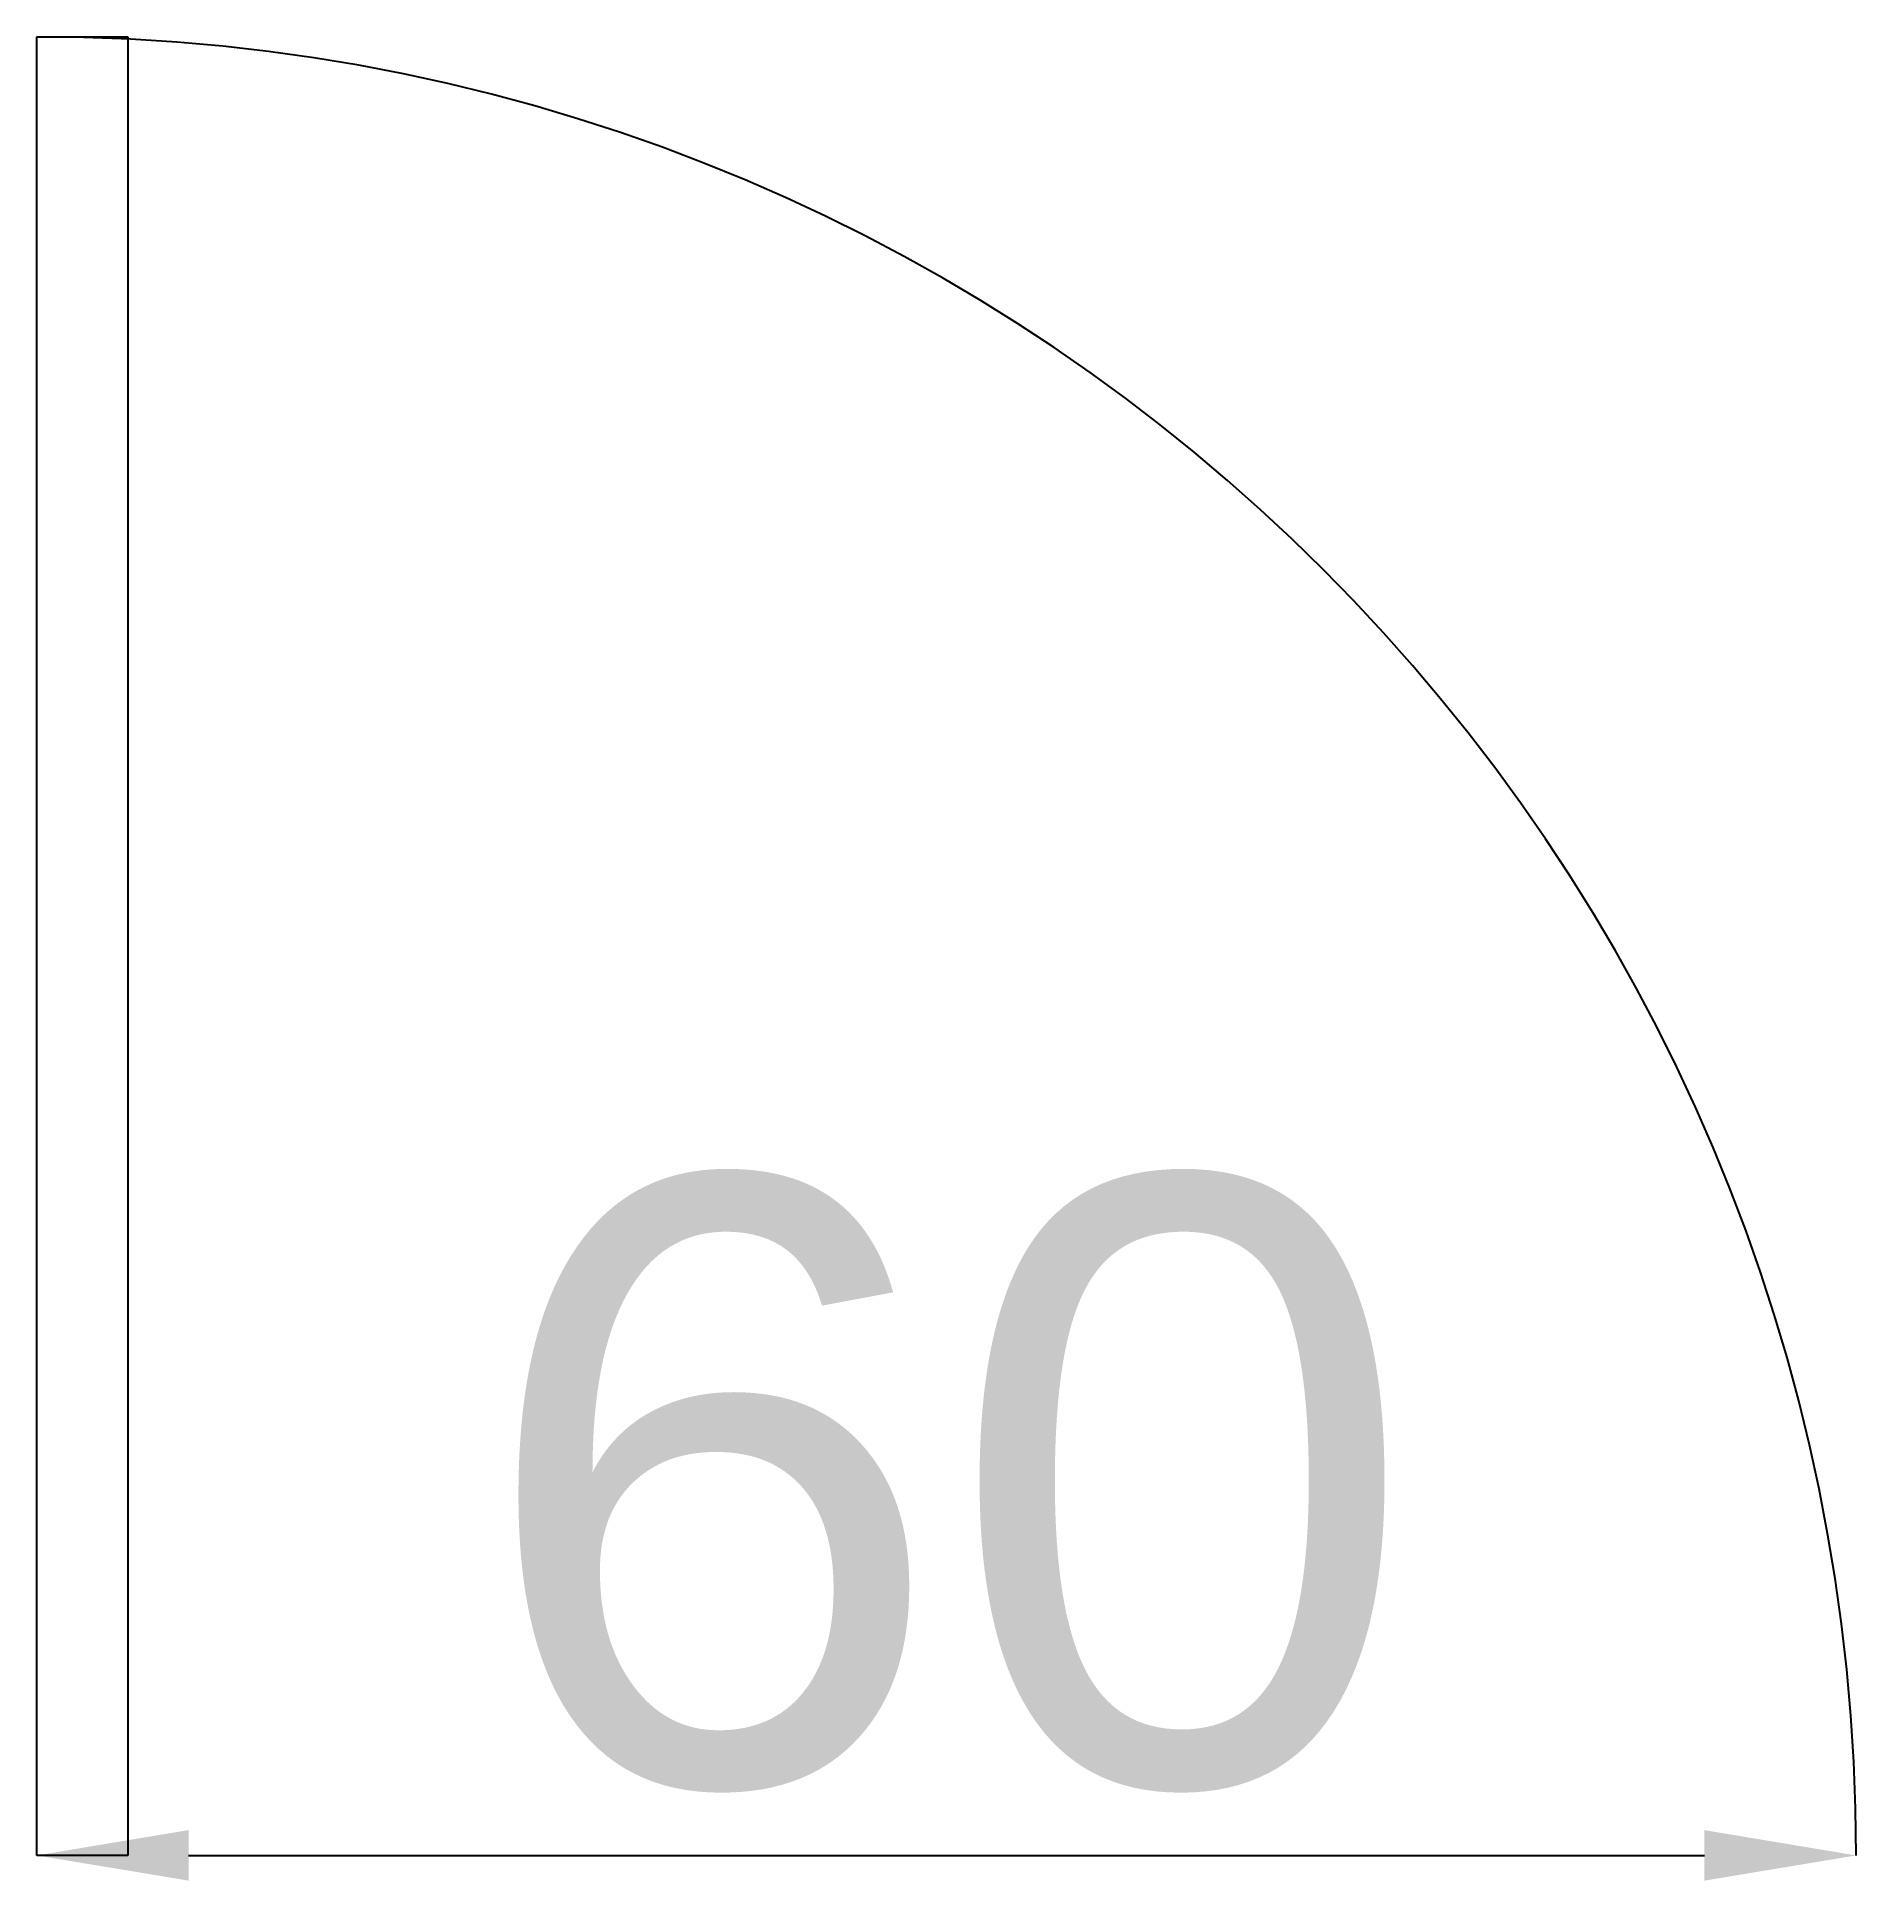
# Model space of a CAD drawing. Header units: millimetres. Extents: x 0 to 60, y -0.9 to 60.
import ezdxf

# ---------------------------------------------------------------- set-up
doc = ezdxf.new("R2010")
doc.units = ezdxf.units.MM
doc.header["$LTSCALE"] = 0.5
doc.header["$PDMODE"] = 34
doc.header["$PDSIZE"] = -1
doc.layers.add('COTA', color=1, linetype='Continuous')
doc.styles.add('Arial Normal', font='arial.ttf')
doc.dimstyles.new('1-50', dxfattribs={"dimscale": 0, "dimtxt": 7.5, "dimasz": 5, "dimexe": 5, "dimexo": 5, "dimgap": 2, "dimtad": 1, "dimdec": 0, "dimdsep": 46, "dimtxsty": 'Arial Normal', "dimcen": 10, "dimdle": 10, "dimclrd": 30, "dimclre": 30, "dimclrt": 2, "dimadec": 0, "dimazin": 0, "dimtfac": 1, "dimtdec": 0, "dimtmove": 1, "dimatfit": 3, "dimldrblk": 'OPEN30', "dimfxl": 1, "dimtolj": 1, "dimtzin": 0, "dimarcsym": 0})

# ---------------------------------------------------------------- blocks, each defined once
blk = doc.blocks.new('*D2')
at = {"layer": 'COTA', "linetype": 'ByBlock', "lineweight": -2, "transparency": 16777216}
blk.add_line((625673.971, 105338.189), (625723.971, 105338.189), dxfattribs=at)
at = {"layer": 'COTA', "linetype": 'ByBlock', "transparency": 16777216}
for points in [[(625673.971, 105339.023), (625673.971, 105337.356), (625668.971, 105338.189)], [(625723.971, 105339.023), (625723.971, 105337.356), (625728.971, 105338.189)]]:
    blk.add_solid(points, dxfattribs=at)
at = {"layer": 'DEFPOINTS', "color": 0, "linetype": 'ByBlock', "transparency": 16777216}
for p in [(625668.971, 105338.189), (625728.971, 105338.189), (625728.971, 105338.189)]:
    blk.add_point(p, dxfattribs=at)
at = {"layer": 'COTA', "linetype": 'ByBlock', "transparency": 16777216, "insert": (625698.971, 105350.401), "char_height": 20, "attachment_point": 5, "style": 'Arial Normal'}
blk.add_mtext('\\A1;60', dxfattribs=at)
blk = doc.blocks.new('_Open30')
at = {"color": 0, "linetype": 'ByBlock', "lineweight": -2}
for p, q in [((-1, 0.268), (0, 0)), ((0, 0), (-1, -0.268)), ((0, 0), (-1, 0))]:
    blk.add_line(p, q, dxfattribs=at)

msp = doc.modelspace()

# ---------------------------------------------------------------- linework, layer by layer
at = {"color": 8}
for p, q in [((0, 0), (0, 60)), ((0, 60), (3, 60)), ((3, 60), (3, 0)), ((3, 0), (0, 0))]:
    msp.add_line(p, q, dxfattribs=at)
msp.add_arc((0, 0), 60, 0, 90, dxfattribs=at)

# ---------------------------------------------------------------- dimensions: what is measured, and where the dimension line sits
at = {"layer": 'COTA', "linetype": 'ByBlock'}
dim = msp.add_linear_dim(base=(60, 0), p1=(0, 0), p2=(60, 0), angle=180, dimstyle='1-50', override={"dimscale": 1, "dimtxt": 20, "dimclrd": 256, "dimclre": 256, "dimclrt": 256}, dxfattribs=at)
dim.commit()
dim.dimension.update_dxf_attribs({"geometry": '*D2', "text_midpoint": (30, 12.211), "insert": (-625668.971, -105338.189)})

doc.saveas('drawing.dxf')
